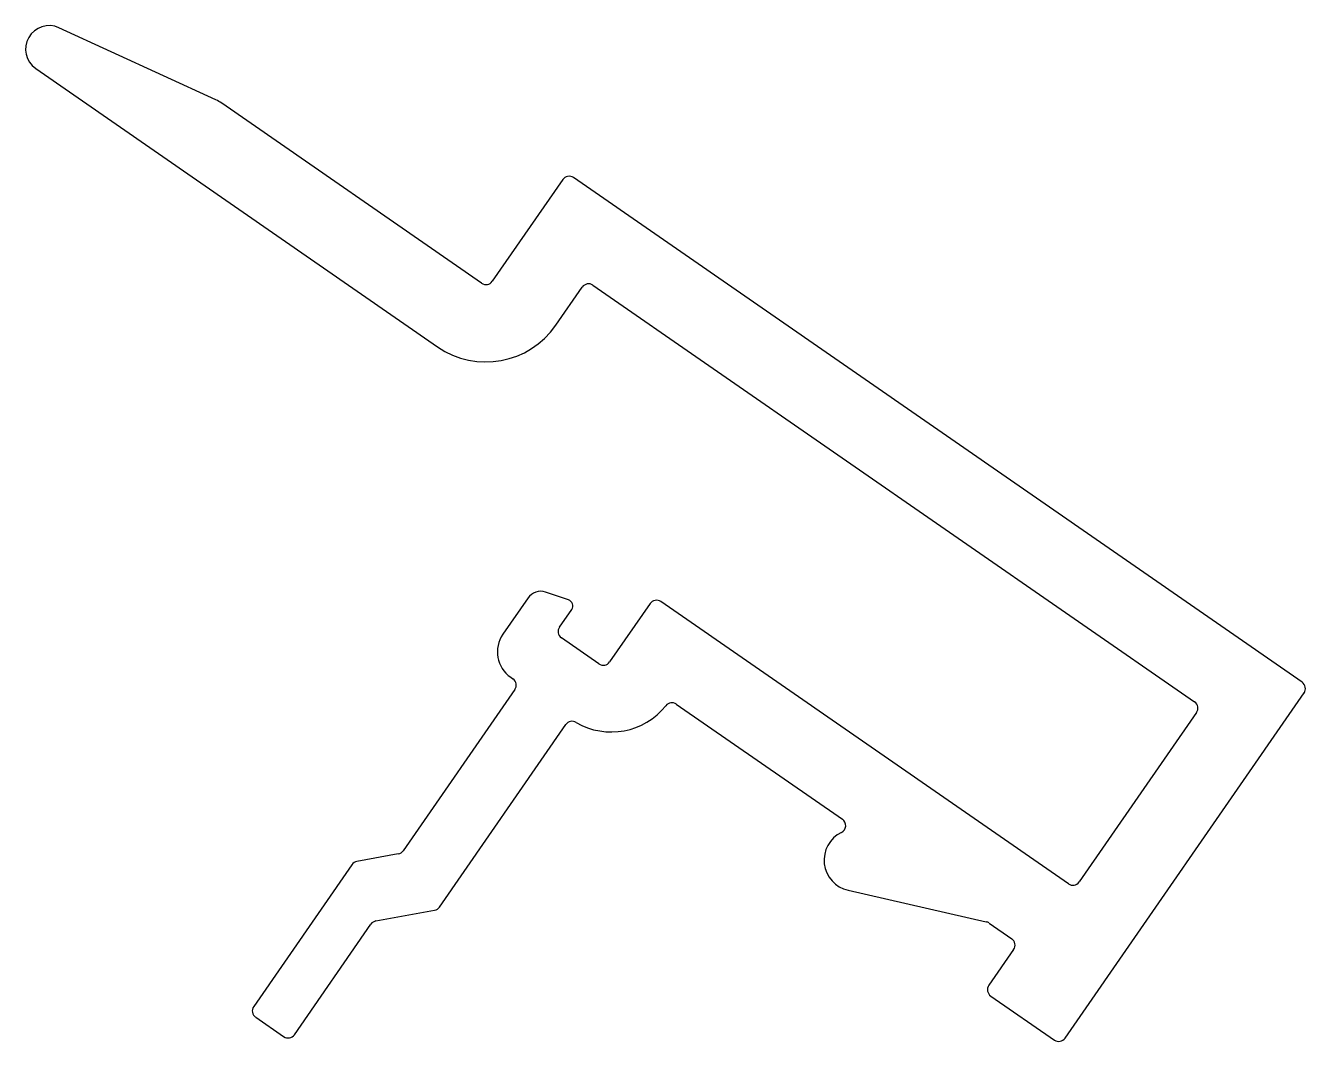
# Model space of a CAD drawing. Header units: inches. Extents: x -25.1 to 16.3, y 0 to 32.9.
import ezdxf

# ---------------------------------------------------------------- set-up
doc = ezdxf.new("R2010")
doc.units = ezdxf.units.IN
doc.header["$MEASUREMENT"] = 0
doc.layers.add('CLIP', color=7, linetype='Continuous')

msp = doc.modelspace()

# ---------------------------------------------------------------- linework, layer by layer
at = {"layer": 'CLIP', "color": 7, "linetype": 'Continuous'}
for p, q in [((-18.979, 30.475), (-24.054, 32.809)), ((-24.805, 31.492), (-11.806, 22.49)), ((-10.383, 24.546), (-18.789, 30.367)), ((-7.758, 27.897), (-10.035, 24.609)), ((16.163, 11.638), (-7.41, 27.961)), ((-6.778, 24.482), (12.685, 11.006)), ((-7.979, 23.186), (-7.125, 24.419)), ((-7.568, 14.304), (-8.309, 14.553)), ((-8.879, 14.364), (-9.692, 13.19)), ((-4.932, 14.184), (-6.238, 12.297)), ((8.605, 5.114), (-4.584, 14.247)), ((-7.863, 13.422), (-7.466, 13.995)), ((-6.586, 12.234), (-7.8, 13.074)), ((-9.439, 11.799), (-9.367, 11.749)), ((-9.304, 11.401), (-12.915, 6.186)), ((8.497, 0.128), (16.226, 11.29)), ((-4.081, 10.93), (1.291, 7.21)), ((12.748, 10.658), (8.953, 5.178)), ((-11.742, 4.366), (-7.656, 10.268)), ((-13.076, 6.082), (-14.417, 5.838)), ((-14.577, 5.735), (-17.753, 1.148)), ((1.478, 4.908), (5.948, 3.888)), ((-13.801, 3.917), (-11.903, 4.262)), ((-16.438, 0.237), (-13.961, 3.814)), ((6.035, 3.849), (6.769, 3.341)), ((6.832, 2.993), (6.031, 1.835)), ((6.094, 1.488), (8.149, 0.064)), ((-17.69, 0.8), (-16.786, 0.174))]:
    msp.add_line(p, q, dxfattribs=at)
for centre, radius, start, end in [((-24.372, 32.118), 0.761, 65.3, 235.3), ((-19.501, 29.339), 1.25, 55.3, 65.3), ((-7.552, 27.755), 0.25, 55.3, 145.3), ((-10.24, 24.751), 0.25, 235.3, 325.3), ((-6.92, 24.276), 0.25, 55.3, 145.3), ((-10.24, 24.751), 2.75, 235.3, 325.3), ((-8.468, 14.079), 0.5, 71.3854, 145.3), ((-7.633, 14.111), 0.203, 325.3, 71.3854), ((-4.726, 14.041), 0.25, 55.3, 145.3), ((-7.657, 13.279), 0.25, 145.3, 235.3), ((-8.87, 12.621), 1, 145.3, 235.3), ((-6.444, 12.439), 0.25, 235.3, 325.3), ((-9.509, 11.543), 0.25, 325.3, 55.3), ((16.021, 11.432), 0.25, 325.3, 55.3), ((-6.181, 12.279), 2.25, 239.4781, 321.5387), ((-4.223, 10.724), 0.25, 55.3, 141.5387), ((12.542, 10.8), 0.25, 325.3, 55.3), ((-7.45, 10.125), 0.25, 59.4781, 145.3), ((1.149, 7.005), 0.25, 296.1871, 55.3), ((1.7, 5.883), 1, 116.1871, 257.1412), ((-14.372, 5.592), 0.25, 100.3, 145.3), ((-13.121, 6.328), 0.25, 280.3, 325.3), ((8.747, 5.32), 0.25, 235.3, 325.3), ((-11.948, 4.508), 0.25, 280.3, 325.3), ((-13.756, 3.671), 0.25, 100.3, 145.3), ((5.892, 3.644), 0.25, 55.3, 77.1412), ((6.627, 3.135), 0.25, 325.3, 55.3), ((6.236, 1.693), 0.25, 145.3, 235.3), ((-17.548, 1.006), 0.25, 145.3, 235.3), ((-16.643, 0.38), 0.25, 235.3, 325.3), ((8.291, 0.27), 0.25, 235.3, 325.3)]:
    msp.add_arc(centre, radius, start, end, dxfattribs=at)

doc.saveas('drawing.dxf')
